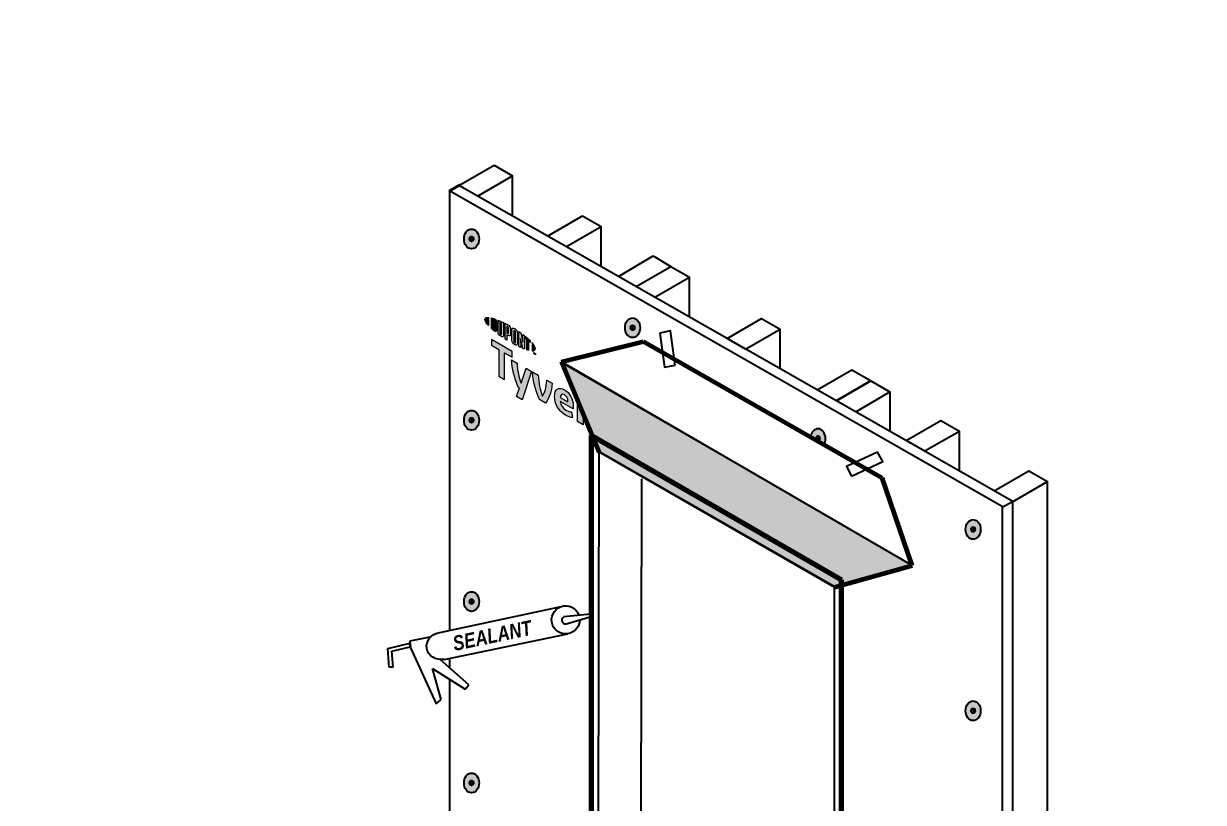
# Model space of a CAD drawing. Header units: inches. Extents: x -26 to 76, y -15 to 22.
# Drawn here: x 59.74 to 67.7, y -3.26 to 2 of the extents above; entities that cross this region are included whole.
import ezdxf

# ---------------------------------------------------------------- set-up
doc = ezdxf.new("R2010")
doc.units = ezdxf.units.IN
doc.header["$MEASUREMENT"] = 0
for name, color, linetype, lineweight in [('.ATI-HATCH', 7, 'Continuous', 0), ('G-ANNO-TTLB', 7, 'Continuous', 0), ('LOGOS', 7, 'Continuous', 0), ('TYVEK', 7, 'Continuous', 0), ('X-REF - TRACED', 7, 'Continuous', 0)]:
    doc.layers.add(name, color=color, linetype=linetype, lineweight=lineweight)

# ---------------------------------------------------------------- blocks, each defined once
blk = doc.blocks.new('Block_167')
at = {"layer": 'TYVEK', "true_color": 0x003b71, "transparency": 33554687}
h = blk.add_hatch(color=156, dxfattribs=at)
h.dxf.hatch_style = 2
edge = h.paths.add_edge_path()
edge.add_ellipse((66.1494, -1.4195), major_axis=(0, 0.0664), ratio=0.766948, start_angle=0, end_angle=360)
at = {"layer": 'TYVEK', "color": 252, "lineweight": 25, "true_color": 0x838484}
for p, q in [((66.1358, -1.4191), (66.1629, -1.4191)), ((66.1494, -1.402), (66.1494, -1.4363))]:
    blk.add_line(p, q, dxfattribs=at)
at = {"layer": 'TYVEK', "color": 18, "lineweight": 25, "true_color": 0x000000}
blk.add_ellipse((66.1494, -1.4195), major_axis=(0, 0.0664), ratio=0.766948, dxfattribs=at)
at = {"layer": 'TYVEK', "color": 252, "lineweight": 25, "true_color": 0x838484}
blk.add_ellipse((66.1494, -1.4191), major_axis=(0, 0.0171), ratio=0.788846, dxfattribs=at)
blk = doc.blocks.new('Block_170')
at = {"layer": 'TYVEK', "true_color": 0x003b71, "transparency": 33554687}
h = blk.add_hatch(color=156, dxfattribs=at)
h.dxf.hatch_style = 2
edge = h.paths.add_edge_path()
edge.add_ellipse((66.1494, -2.6439), major_axis=(0, 0.0664), ratio=0.766948, start_angle=0, end_angle=360)
at = {"layer": 'TYVEK', "color": 252, "lineweight": 25, "true_color": 0x838484}
for p, q in [((66.1494, -2.6263), (66.1494, -2.6606)), ((66.1358, -2.6299), (66.1629, -2.6299))]:
    blk.add_line(p, q, dxfattribs=at)
at = {"layer": 'TYVEK', "color": 18, "lineweight": 25, "true_color": 0x000000}
blk.add_ellipse((66.1494, -2.6439), major_axis=(0, 0.0664), ratio=0.766948, dxfattribs=at)
at = {"layer": 'TYVEK', "color": 252, "lineweight": 25, "true_color": 0x838484}
blk.add_ellipse((66.1494, -2.6435), major_axis=(0, 0.0171), ratio=0.788846, dxfattribs=at)
blk = doc.blocks.new('Block_166')
at = {"layer": 'TYVEK'}
for name in ['Block_167', 'Block_170']:
    blk.add_blockref(name, (0, 0), dxfattribs=at)
blk = doc.blocks.new('Block_174')
at = {"layer": 'TYVEK', "true_color": 0x003b71, "transparency": 33554687}
h = blk.add_hatch(color=156, dxfattribs=at)
h.dxf.hatch_style = 2
edge = h.paths.add_edge_path()
edge.add_ellipse((62.7647, 0.5416), major_axis=(0, 0.0664), ratio=0.766948, start_angle=0, end_angle=360)
at = {"layer": 'TYVEK', "color": 252, "lineweight": 25, "true_color": 0x838484}
for p, q in [((62.7647, 0.5592), (62.7647, 0.5249)), ((62.7512, 0.542), (62.7782, 0.542))]:
    blk.add_line(p, q, dxfattribs=at)
at = {"layer": 'TYVEK', "color": 18, "lineweight": 25, "true_color": 0x000000}
blk.add_ellipse((62.7647, 0.5416), major_axis=(0, 0.0664), ratio=0.766948, dxfattribs=at)
at = {"layer": 'TYVEK', "color": 252, "lineweight": 25, "true_color": 0x838484}
blk.add_ellipse((62.7647, 0.542), major_axis=(0, 0.0171), ratio=0.788846, dxfattribs=at)
blk = doc.blocks.new('Block_176')
at = {"layer": 'TYVEK', "true_color": 0x003b71, "transparency": 33554687}
h = blk.add_hatch(color=156, dxfattribs=at)
h.dxf.hatch_style = 2
edge = h.paths.add_edge_path()
edge.add_ellipse((62.7647, -1.907), major_axis=(0, 0.0664), ratio=0.766948, start_angle=0, end_angle=360)
at = {"layer": 'TYVEK', "color": 252, "lineweight": 25, "true_color": 0x838484}
for p, q in [((62.7512, -1.9066), (62.7782, -1.9066)), ((62.7647, -1.8895), (62.7647, -1.9238))]:
    blk.add_line(p, q, dxfattribs=at)
at = {"layer": 'TYVEK', "color": 18, "lineweight": 25, "true_color": 0x000000}
blk.add_ellipse((62.7647, -1.907), major_axis=(0, 0.0664), ratio=0.766948, dxfattribs=at)
at = {"layer": 'TYVEK', "color": 252, "lineweight": 25, "true_color": 0x838484}
blk.add_ellipse((62.7647, -1.9066), major_axis=(0, 0.0171), ratio=0.788846, dxfattribs=at)
blk = doc.blocks.new('Block_177')
at = {"layer": 'TYVEK', "true_color": 0x003b71, "transparency": 33554687}
h = blk.add_hatch(color=156, dxfattribs=at)
h.dxf.hatch_style = 2
edge = h.paths.add_edge_path()
edge.add_ellipse((62.7647, -0.6827), major_axis=(0, 0.0664), ratio=0.766948, start_angle=0, end_angle=360)
at = {"layer": 'TYVEK', "color": 252, "lineweight": 25, "true_color": 0x838484}
for p, q in [((62.7512, -0.6688), (62.7782, -0.6688)), ((62.7647, -0.6652), (62.7647, -0.6994))]:
    blk.add_line(p, q, dxfattribs=at)
at = {"layer": 'TYVEK', "color": 18, "lineweight": 25, "true_color": 0x000000}
blk.add_ellipse((62.7647, -0.6827), major_axis=(0, 0.0664), ratio=0.766948, dxfattribs=at)
at = {"layer": 'TYVEK', "color": 252, "lineweight": 25, "true_color": 0x838484}
blk.add_ellipse((62.7647, -0.6823), major_axis=(0, 0.0171), ratio=0.788846, dxfattribs=at)
blk = doc.blocks.new('Block_178')
at = {"layer": 'TYVEK', "true_color": 0x003b71, "transparency": 33554687}
h = blk.add_hatch(color=156, dxfattribs=at)
h.dxf.hatch_style = 2
edge = h.paths.add_edge_path()
edge.add_ellipse((62.7647, -3.1314), major_axis=(0, 0.0664), ratio=0.766948, start_angle=0, end_angle=360)
at = {"layer": 'TYVEK', "color": 252, "lineweight": 25, "true_color": 0x838484}
for p, q in [((62.7512, -3.131), (62.7782, -3.131)), ((62.7647, -3.1138), (62.7647, -3.1481))]:
    blk.add_line(p, q, dxfattribs=at)
at = {"layer": 'TYVEK', "color": 18, "lineweight": 25, "true_color": 0x000000}
blk.add_ellipse((62.7647, -3.1314), major_axis=(0, 0.0664), ratio=0.766948, dxfattribs=at)
at = {"layer": 'TYVEK', "color": 252, "lineweight": 25, "true_color": 0x838484}
blk.add_ellipse((62.7647, -3.131), major_axis=(0, 0.0171), ratio=0.788846, dxfattribs=at)
blk = doc.blocks.new('Block_173')
at = {"layer": 'TYVEK'}
for name in ['Block_174', 'Block_177', 'Block_176', 'Block_178']:
    blk.add_blockref(name, (0, 0), dxfattribs=at)
blk = doc.blocks.new('Block_215')
at = {"layer": 'TYVEK', "true_color": 0x003b71, "transparency": 33554687}
h = blk.add_hatch(color=156, dxfattribs=at)
h.dxf.hatch_style = 2
edge = h.paths.add_edge_path()
edge.add_spline(control_points=[(65.1537, -0.8066), (65.1537, -0.8209), (65.1502, -0.8342), (65.1443, -0.845), (65.1443, -0.845), (65.1057, -0.8229), (65.1057, -0.8229), (65.1057, -0.8229), (65.1027, -0.8211), (65.1027, -0.8211), (65.1027, -0.8211), (65.091, -0.8145), (65.091, -0.8145), (65.091, -0.8145), (65.053, -0.7927), (65.053, -0.7927), (65.0578, -0.7627), (65.0782, -0.7402), (65.1027, -0.7402), (65.1309, -0.7402), (65.1537, -0.7699), (65.1537, -0.8066)], knot_values=[0, 0, 0, 0, 1, 1, 1, 2, 2, 2, 3, 3, 3, 4, 4, 4, 5, 5, 5, 6, 6, 6, 7, 7, 7, 7], degree=3, periodic=0)
at = {"layer": 'TYVEK', "color": 252, "lineweight": 25, "true_color": 0x838484}
blk.add_line((65.0892, -0.8062), (65.1162, -0.8062), dxfattribs=at)
blk.add_lwpolyline([(65.1027, -0.7891), (65.1027, -0.8061), (65.1027, -0.8211)], dxfattribs=at)
at = {"layer": 'TYVEK', "color": 18, "lineweight": 25, "true_color": 0x000000}
blk.add_open_spline([(65.1537, -0.8066), (65.1537, -0.8209), (65.1502, -0.8342), (65.1443, -0.845), (65.1443, -0.845), (65.1057, -0.8229), (65.1057, -0.8229), (65.1057, -0.8229), (65.1027, -0.8211), (65.1027, -0.8211), (65.1027, -0.8211), (65.091, -0.8145), (65.091, -0.8145), (65.091, -0.8145), (65.053, -0.7927), (65.053, -0.7927), (65.0578, -0.7627), (65.0782, -0.7402), (65.1027, -0.7402), (65.1309, -0.7402), (65.1537, -0.7699), (65.1537, -0.8066)], degree=3, knots=[0, 0, 0, 0, 1, 1, 1, 2, 2, 2, 3, 3, 3, 4, 4, 4, 5, 5, 5, 6, 6, 6, 7, 7, 7, 7], dxfattribs=at)
at = {"layer": 'TYVEK', "color": 252, "lineweight": 25, "true_color": 0x838484}
blk.add_open_spline([(65.1163, -0.8061), (65.1163, -0.8143), (65.1117, -0.8211), (65.1057, -0.8229), (65.1057, -0.8229), (65.1027, -0.8211), (65.1027, -0.8211), (65.1027, -0.8211), (65.091, -0.8145), (65.091, -0.8145), (65.0898, -0.812), (65.0892, -0.8092), (65.0892, -0.8061), (65.0892, -0.7967), (65.0953, -0.7891), (65.1027, -0.7891), (65.1102, -0.7891), (65.1163, -0.7967), (65.1163, -0.8061)], degree=3, knots=[0, 0, 0, 0, 1, 1, 1, 2, 2, 2, 3, 3, 3, 4, 4, 4, 5, 5, 5, 6, 6, 6, 6], dxfattribs=at)
blk = doc.blocks.new('Block_216')
at = {"layer": 'TYVEK', "true_color": 0x003b71, "transparency": 33554687}
h = blk.add_hatch(color=156, dxfattribs=at)
h.dxf.hatch_style = 2
edge = h.paths.add_edge_path()
edge.add_ellipse((63.8515, -0.058), major_axis=(0, 0.0664), ratio=0.766948, start_angle=0, end_angle=360)
at = {"layer": 'TYVEK', "color": 252, "lineweight": 25, "true_color": 0x838484}
for p, q in [((63.838, -0.0576), (63.865, -0.0576)), ((63.8515, -0.0405), (63.8515, -0.0747))]:
    blk.add_line(p, q, dxfattribs=at)
at = {"layer": 'TYVEK', "color": 18, "lineweight": 25, "true_color": 0x000000}
blk.add_ellipse((63.8515, -0.058), major_axis=(0, 0.0664), ratio=0.766948, dxfattribs=at)
at = {"layer": 'TYVEK', "color": 252, "lineweight": 25, "true_color": 0x838484}
blk.add_ellipse((63.8515, -0.0576), major_axis=(0, 0.0171), ratio=0.788846, dxfattribs=at)
blk = doc.blocks.new('Block_217')
at = {"layer": 'TYVEK', "color": 18, "lineweight": 25, "true_color": 0x000000}
blk.add_lwpolyline([(62.7876, 0.5538)], dxfattribs=at)
blk = doc.blocks.new('Block_214')
at = {"layer": 'TYVEK', "color": 18, "lineweight": 25, "true_color": 0x000000}
blk.add_lwpolyline([(66.0941, -2.7567)], dxfattribs=at)
at = {"layer": 'TYVEK'}
for name in ['Block_217', 'Block_216', 'Block_215']:
    blk.add_blockref(name, (0, 0), dxfattribs=at)
blk = doc.blocks.new('Block_580')
at = {"layer": 'LOGOS', "true_color": 0x838484, "transparency": 33554687}
h = blk.add_hatch(color=252, dxfattribs=at)
h.dxf.hatch_style = 2
edge = h.paths.add_edge_path()
edge.add_spline(control_points=[(62.8548, -0.0021), (62.8548, -0.0121), (62.8633, -0.0264), (62.8781, -0.043), (62.8781, -0.043), (62.8781, 0.0117), (62.8781, 0.0117), (62.8633, 0.0123), (62.8548, 0.0078), (62.8548, -0.0021)], knot_values=[0, 0, 0, 0, 1, 1, 1, 2, 2, 2, 3, 3, 3, 3], degree=3, periodic=0)
h = blk.add_hatch(color=252, dxfattribs=at)
h.dxf.hatch_style = 2
edge = h.paths.add_edge_path()
edge.add_spline(control_points=[(62.9226, -0.0637), (62.9226, -0.0678), (62.9203, -0.068), (62.9177, -0.0664), (62.9158, -0.0653), (62.9126, -0.0626), (62.9099, -0.0603), (62.9099, -0.0603), (62.9099, -0.008), (62.9099, -0.008), (62.9126, -0.0087), (62.9158, -0.0096), (62.9177, -0.0108), (62.9203, -0.0123), (62.9226, -0.0151), (62.9226, -0.0192), (62.9226, -0.0192), (62.9226, -0.0637), (62.9226, -0.0637)], knot_values=[0, 0, 0, 0, 1, 1, 1, 2, 2, 2, 3, 3, 3, 4, 4, 4, 5, 5, 5, 6, 6, 6, 6], degree=3, periodic=0)
edge = h.paths.add_edge_path()
edge.add_spline(control_points=[(62.9195, 0.0019), (62.9153, 0.0042), (62.9094, 0.0063), (62.8985, 0.0087), (62.8985, 0.0087), (62.8985, -0.0638), (62.8985, -0.0638), (62.9081, -0.0726), (62.9153, -0.0788), (62.9195, -0.0812), (62.929, -0.0866), (62.9344, -0.0831), (62.9344, -0.0723), (62.9344, -0.0723), (62.9344, -0.0241), (62.9344, -0.0241), (62.9344, -0.0134), (62.929, -0.0037), (62.9195, 0.0019)], knot_values=[0, 0, 0, 0, 1, 1, 1, 2, 2, 2, 3, 3, 3, 4, 4, 4, 5, 5, 5, 6, 6, 6, 6], degree=3, periodic=0)
h = blk.add_hatch(color=252, dxfattribs=at)
h.dxf.hatch_style = 2
edge = h.paths.add_edge_path()
edge.add_spline(control_points=[(62.9676, -0.0982), (62.9676, -0.1024), (62.9664, -0.1043), (62.9618, -0.101), (62.9573, -0.0978), (62.9561, -0.0949), (62.9561, -0.0899), (62.9561, -0.0899), (62.9561, -0.011), (62.9561, -0.011), (62.9531, -0.0096), (62.9465, -0.0068), (62.9436, -0.0057), (62.9436, -0.0057), (62.9436, -0.0855), (62.9436, -0.0855), (62.9436, -0.0983), (62.949, -0.1064), (62.9618, -0.1154), (62.9735, -0.1237), (62.9807, -0.1211), (62.9807, -0.1069), (62.9807, -0.1069), (62.9807, -0.0225), (62.9807, -0.0225), (62.9782, -0.0213), (62.9702, -0.0174), (62.9676, -0.0163), (62.9676, -0.0163), (62.9676, -0.0982), (62.9676, -0.0982)], knot_values=[0, 0, 0, 0, 1, 1, 1, 2, 2, 2, 3, 3, 3, 4, 4, 4, 5, 5, 5, 6, 6, 6, 7, 7, 7, 8, 8, 8, 9, 9, 9, 10, 10, 10, 10], degree=3, periodic=0)
h = blk.add_hatch(color=252, dxfattribs=at)
h.dxf.hatch_style = 2
edge = h.paths.add_edge_path()
edge.add_spline(control_points=[(63.0151, -0.0909), (63.0151, -0.0955), (63.0137, -0.097), (63.0084, -0.0939), (63.0084, -0.0939), (63.0038, -0.0913), (63.0038, -0.0913), (63.0038, -0.0913), (63.0038, -0.0494), (63.0038, -0.0494), (63.0059, -0.0503), (63.007, -0.051), (63.0081, -0.0517), (63.014, -0.0551), (63.0151, -0.0581), (63.0151, -0.0628), (63.0151, -0.0628), (63.0151, -0.0909), (63.0151, -0.0909)], knot_values=[0, 0, 0, 0, 1, 1, 1, 2, 2, 2, 3, 3, 3, 4, 4, 4, 5, 5, 5, 6, 6, 6, 6], degree=3, periodic=0)
edge = h.paths.add_edge_path()
edge.add_spline(control_points=[(63.009, -0.0373), (63.0067, -0.036), (62.9984, -0.0316), (62.9908, -0.0277), (62.9908, -0.0277), (62.9908, -0.1339), (62.9908, -0.1339), (62.9934, -0.1356), (63.0002, -0.1399), (63.0038, -0.1421), (63.0038, -0.1421), (63.0038, -0.106), (63.0038, -0.106), (63.0038, -0.106), (63.009, -0.1089), (63.009, -0.1089), (63.0226, -0.1169), (63.0283, -0.1131), (63.0283, -0.0996), (63.0283, -0.0996), (63.0283, -0.0683), (63.0283, -0.0683), (63.0283, -0.0551), (63.0219, -0.0448), (63.009, -0.0373)], knot_values=[0, 0, 0, 0, 1, 1, 1, 2, 2, 2, 3, 3, 3, 4, 4, 4, 5, 5, 5, 6, 6, 6, 7, 7, 7, 8, 8, 8, 8], degree=3, periodic=0)
h = blk.add_hatch(color=252, dxfattribs=at)
h.dxf.hatch_style = 2
edge = h.paths.add_edge_path()
edge.add_spline(control_points=[(63.0616, -0.1549), (63.0616, -0.1591), (63.0605, -0.1605), (63.0558, -0.158), (63.051, -0.1555), (63.0498, -0.1524), (63.0498, -0.148), (63.0498, -0.148), (63.0498, -0.0817), (63.0498, -0.0817), (63.0498, -0.0774), (63.051, -0.0758), (63.0558, -0.0787), (63.0605, -0.0814), (63.0616, -0.0844), (63.0616, -0.0885), (63.0616, -0.0885), (63.0616, -0.1549), (63.0616, -0.1549)], knot_values=[0, 0, 0, 0, 1, 1, 1, 2, 2, 2, 3, 3, 3, 4, 4, 4, 5, 5, 5, 6, 6, 6, 6], degree=3, periodic=0)
edge = h.paths.add_edge_path()
edge.add_spline(control_points=[(63.0558, -0.0638), (63.0437, -0.0562), (63.0366, -0.0581), (63.0366, -0.0721), (63.0366, -0.0721), (63.0366, -0.1416), (63.0366, -0.1416), (63.0366, -0.1564), (63.0431, -0.1662), (63.0558, -0.173), (63.0683, -0.1795), (63.0748, -0.1778), (63.0748, -0.1621), (63.0748, -0.1621), (63.0748, -0.0958), (63.0748, -0.0958), (63.0748, -0.0808), (63.069, -0.072), (63.0558, -0.0638)], knot_values=[0, 0, 0, 0, 1, 1, 1, 2, 2, 2, 3, 3, 3, 4, 4, 4, 5, 5, 5, 6, 6, 6, 6], degree=3, periodic=0)
h = blk.add_hatch(color=252, dxfattribs=at)
h.dxf.hatch_style = 2
edge = h.paths.add_edge_path()
edge.add_spline(control_points=[(63.111, -0.1548), (63.111, -0.1548), (63.0965, -0.0924), (63.0965, -0.0924), (63.0926, -0.0896), (63.0878, -0.0862), (63.0842, -0.0837), (63.0842, -0.0837), (63.0842, -0.1857), (63.0842, -0.1857), (63.0867, -0.1869), (63.0933, -0.1899), (63.0967, -0.1913), (63.0967, -0.1913), (63.0957, -0.1306), (63.0957, -0.1306), (63.0957, -0.1306), (63.111, -0.1972), (63.111, -0.1972), (63.1142, -0.1985), (63.119, -0.2003), (63.1221, -0.2014), (63.1221, -0.2014), (63.1221, -0.1118), (63.1221, -0.1118), (63.1188, -0.1092), (63.1129, -0.1046), (63.1101, -0.1025), (63.1101, -0.1025), (63.111, -0.1548), (63.111, -0.1548)], knot_values=[0, 0, 0, 0, 1, 1, 1, 2, 2, 2, 3, 3, 3, 4, 4, 4, 5, 5, 5, 6, 6, 6, 7, 7, 7, 8, 8, 8, 9, 9, 9, 10, 10, 10, 10], degree=3, periodic=0)
h = blk.add_hatch(color=252, dxfattribs=at)
h.dxf.hatch_style = 2
edge = h.paths.add_edge_path()
edge.add_spline(control_points=[(63.1285, -0.1312), (63.1318, -0.1337), (63.1349, -0.1363), (63.138, -0.1388), (63.138, -0.1388), (63.138, -0.2067), (63.138, -0.2067), (63.1409, -0.2075), (63.1462, -0.209), (63.1497, -0.2099), (63.1497, -0.2099), (63.1497, -0.1488), (63.1497, -0.1488), (63.1531, -0.1517), (63.1563, -0.1546), (63.1592, -0.1572), (63.1592, -0.1572), (63.1592, -0.1441), (63.1592, -0.1441), (63.15, -0.1351), (63.1401, -0.1264), (63.1285, -0.117), (63.1285, -0.117), (63.1285, -0.1312), (63.1285, -0.1312)], knot_values=[0, 0, 0, 0, 1, 1, 1, 2, 2, 2, 3, 3, 3, 4, 4, 4, 5, 5, 5, 6, 6, 6, 7, 7, 7, 8, 8, 8, 8], degree=3, periodic=0)
h = blk.add_hatch(color=252, dxfattribs=at)
h.dxf.hatch_style = 2
edge = h.paths.add_edge_path()
edge.add_spline(control_points=[(63.1965, -0.1994), (63.1965, -0.2095), (63.188, -0.2139), (63.1732, -0.2134), (63.1732, -0.2134), (63.1732, -0.1587), (63.1732, -0.1587), (63.188, -0.1752), (63.1965, -0.1895), (63.1965, -0.1994)], knot_values=[0, 0, 0, 0, 1, 1, 1, 2, 2, 2, 3, 3, 3, 3], degree=3, periodic=0)
h = blk.add_hatch(color=252, dxfattribs=at)
h.dxf.hatch_style = 2
edge = h.paths.add_edge_path()
edge.add_spline(control_points=[(63.1826, -0.2244), (63.1826, -0.2244), (63.1826, -0.2258), (63.1826, -0.2258), (63.1826, -0.2258), (63.1847, -0.2269), (63.1847, -0.2269), (63.1847, -0.2269), (63.1847, -0.2334), (63.1847, -0.2334), (63.1847, -0.2334), (63.186, -0.2342), (63.186, -0.2342), (63.186, -0.2342), (63.186, -0.2277), (63.186, -0.2277), (63.186, -0.2277), (63.1881, -0.2289), (63.1881, -0.2289), (63.1881, -0.2289), (63.1881, -0.2276), (63.1881, -0.2276), (63.1881, -0.2276), (63.1826, -0.2244), (63.1826, -0.2244)], knot_values=[0, 0, 0, 0, 1, 1, 1, 2, 2, 2, 3, 3, 3, 4, 4, 4, 5, 5, 5, 6, 6, 6, 7, 7, 7, 8, 8, 8, 8], degree=3, periodic=0)
edge = h.paths.add_edge_path()
edge.add_spline(control_points=[(63.1952, -0.2316), (63.1952, -0.2316), (63.1931, -0.2341), (63.1931, -0.2341), (63.1931, -0.2341), (63.191, -0.2292), (63.191, -0.2292), (63.191, -0.2292), (63.1897, -0.2284), (63.1897, -0.2284), (63.1897, -0.2284), (63.1897, -0.2363), (63.1897, -0.2363), (63.1897, -0.2363), (63.1909, -0.237), (63.1909, -0.237), (63.1909, -0.237), (63.1909, -0.2314), (63.1909, -0.2314), (63.1909, -0.2314), (63.193, -0.2364), (63.193, -0.2364), (63.193, -0.2364), (63.1931, -0.2364), (63.1931, -0.2364), (63.1931, -0.2364), (63.1952, -0.2339), (63.1952, -0.2339), (63.1952, -0.2339), (63.1952, -0.2395), (63.1952, -0.2395), (63.1952, -0.2395), (63.1965, -0.2403), (63.1965, -0.2403), (63.1965, -0.2403), (63.1965, -0.2324), (63.1965, -0.2324), (63.1965, -0.2324), (63.1952, -0.2316), (63.1952, -0.2316)], knot_values=[0, 0, 0, 0, 1, 1, 1, 2, 2, 2, 3, 3, 3, 4, 4, 4, 5, 5, 5, 6, 6, 6, 7, 7, 7, 8, 8, 8, 9, 9, 9, 10, 10, 10, 11, 11, 11, 12, 12, 12, 13, 13, 13, 13], degree=3, periodic=0)
at = {"layer": 'LOGOS'}
for points, knots in [([(62.8548, -0.0021), (62.8548, -0.0121), (62.8633, -0.0264), (62.8781, -0.043), (62.8781, -0.043), (62.8781, 0.0117), (62.8781, 0.0117), (62.8633, 0.0123), (62.8548, 0.0078), (62.8548, -0.0021)], [0, 0, 0, 0, 1, 1, 1, 2, 2, 2, 3, 3, 3, 3]), ([(62.9195, 0.0019), (62.9153, 0.0042), (62.9094, 0.0063), (62.8985, 0.0087), (62.8985, 0.0087), (62.8985, -0.0638), (62.8985, -0.0638), (62.9081, -0.0726), (62.9153, -0.0788), (62.9195, -0.0812), (62.929, -0.0866), (62.9344, -0.0831), (62.9344, -0.0723), (62.9344, -0.0723), (62.9344, -0.0241), (62.9344, -0.0241), (62.9344, -0.0134), (62.929, -0.0037), (62.9195, 0.0019)], [0, 0, 0, 0, 1, 1, 1, 2, 2, 2, 3, 3, 3, 4, 4, 4, 5, 5, 5, 6, 6, 6, 6]), ([(62.9226, -0.0637), (62.9226, -0.0678), (62.9203, -0.068), (62.9177, -0.0664), (62.9158, -0.0653), (62.9126, -0.0626), (62.9099, -0.0603), (62.9099, -0.0603), (62.9099, -0.008), (62.9099, -0.008), (62.9126, -0.0087), (62.9158, -0.0096), (62.9177, -0.0108), (62.9203, -0.0123), (62.9226, -0.0151), (62.9226, -0.0192), (62.9226, -0.0192), (62.9226, -0.0637), (62.9226, -0.0637)], [0, 0, 0, 0, 1, 1, 1, 2, 2, 2, 3, 3, 3, 4, 4, 4, 5, 5, 5, 6, 6, 6, 6]), ([(62.9676, -0.0982), (62.9676, -0.1024), (62.9664, -0.1043), (62.9618, -0.101), (62.9573, -0.0978), (62.9561, -0.0949), (62.9561, -0.0899), (62.9561, -0.0899), (62.9561, -0.011), (62.9561, -0.011), (62.9531, -0.0096), (62.9465, -0.0068), (62.9436, -0.0057), (62.9436, -0.0057), (62.9436, -0.0855), (62.9436, -0.0855), (62.9436, -0.0983), (62.949, -0.1064), (62.9618, -0.1154), (62.9735, -0.1237), (62.9807, -0.1211), (62.9807, -0.1069), (62.9807, -0.1069), (62.9807, -0.0225), (62.9807, -0.0225), (62.9782, -0.0213), (62.9702, -0.0174), (62.9676, -0.0163), (62.9676, -0.0163), (62.9676, -0.0982), (62.9676, -0.0982)], [0, 0, 0, 0, 1, 1, 1, 2, 2, 2, 3, 3, 3, 4, 4, 4, 5, 5, 5, 6, 6, 6, 7, 7, 7, 8, 8, 8, 9, 9, 9, 10, 10, 10, 10]), ([(63.009, -0.0373), (63.0067, -0.036), (62.9984, -0.0316), (62.9908, -0.0277), (62.9908, -0.0277), (62.9908, -0.1339), (62.9908, -0.1339), (62.9934, -0.1356), (63.0002, -0.1399), (63.0038, -0.1421), (63.0038, -0.1421), (63.0038, -0.106), (63.0038, -0.106), (63.0038, -0.106), (63.009, -0.1089), (63.009, -0.1089), (63.0226, -0.1169), (63.0283, -0.1131), (63.0283, -0.0996), (63.0283, -0.0996), (63.0283, -0.0683), (63.0283, -0.0683), (63.0283, -0.0551), (63.0219, -0.0448), (63.009, -0.0373)], [0, 0, 0, 0, 1, 1, 1, 2, 2, 2, 3, 3, 3, 4, 4, 4, 5, 5, 5, 6, 6, 6, 7, 7, 7, 8, 8, 8, 8]), ([(63.0151, -0.0909), (63.0151, -0.0955), (63.0137, -0.097), (63.0084, -0.0939), (63.0084, -0.0939), (63.0038, -0.0913), (63.0038, -0.0913), (63.0038, -0.0913), (63.0038, -0.0494), (63.0038, -0.0494), (63.0059, -0.0503), (63.007, -0.051), (63.0081, -0.0517), (63.014, -0.0551), (63.0151, -0.0581), (63.0151, -0.0628), (63.0151, -0.0628), (63.0151, -0.0909), (63.0151, -0.0909)], [0, 0, 0, 0, 1, 1, 1, 2, 2, 2, 3, 3, 3, 4, 4, 4, 5, 5, 5, 6, 6, 6, 6]), ([(63.0558, -0.0638), (63.0437, -0.0562), (63.0366, -0.0581), (63.0366, -0.0721), (63.0366, -0.0721), (63.0366, -0.1416), (63.0366, -0.1416), (63.0366, -0.1564), (63.0431, -0.1662), (63.0558, -0.173), (63.0683, -0.1795), (63.0748, -0.1778), (63.0748, -0.1621), (63.0748, -0.1621), (63.0748, -0.0958), (63.0748, -0.0958), (63.0748, -0.0808), (63.069, -0.072), (63.0558, -0.0638)], [0, 0, 0, 0, 1, 1, 1, 2, 2, 2, 3, 3, 3, 4, 4, 4, 5, 5, 5, 6, 6, 6, 6]), ([(63.0616, -0.1549), (63.0616, -0.1591), (63.0605, -0.1605), (63.0558, -0.158), (63.051, -0.1555), (63.0498, -0.1524), (63.0498, -0.148), (63.0498, -0.148), (63.0498, -0.0817), (63.0498, -0.0817), (63.0498, -0.0774), (63.051, -0.0758), (63.0558, -0.0787), (63.0605, -0.0814), (63.0616, -0.0844), (63.0616, -0.0885), (63.0616, -0.0885), (63.0616, -0.1549), (63.0616, -0.1549)], [0, 0, 0, 0, 1, 1, 1, 2, 2, 2, 3, 3, 3, 4, 4, 4, 5, 5, 5, 6, 6, 6, 6]), ([(63.111, -0.1548), (63.111, -0.1548), (63.0965, -0.0924), (63.0965, -0.0924), (63.0926, -0.0896), (63.0878, -0.0862), (63.0842, -0.0837), (63.0842, -0.0837), (63.0842, -0.1857), (63.0842, -0.1857), (63.0867, -0.1869), (63.0933, -0.1899), (63.0967, -0.1913), (63.0967, -0.1913), (63.0957, -0.1306), (63.0957, -0.1306), (63.0957, -0.1306), (63.111, -0.1972), (63.111, -0.1972), (63.1142, -0.1985), (63.119, -0.2003), (63.1221, -0.2014), (63.1221, -0.2014), (63.1221, -0.1118), (63.1221, -0.1118), (63.1188, -0.1092), (63.1129, -0.1046), (63.1101, -0.1025), (63.1101, -0.1025), (63.111, -0.1548), (63.111, -0.1548)], [0, 0, 0, 0, 1, 1, 1, 2, 2, 2, 3, 3, 3, 4, 4, 4, 5, 5, 5, 6, 6, 6, 7, 7, 7, 8, 8, 8, 9, 9, 9, 10, 10, 10, 10]), ([(63.1285, -0.1312), (63.1318, -0.1337), (63.1349, -0.1363), (63.138, -0.1388), (63.138, -0.1388), (63.138, -0.2067), (63.138, -0.2067), (63.1409, -0.2075), (63.1462, -0.209), (63.1497, -0.2099), (63.1497, -0.2099), (63.1497, -0.1488), (63.1497, -0.1488), (63.1531, -0.1517), (63.1563, -0.1546), (63.1592, -0.1572), (63.1592, -0.1572), (63.1592, -0.1441), (63.1592, -0.1441), (63.15, -0.1351), (63.1401, -0.1264), (63.1285, -0.117), (63.1285, -0.117), (63.1285, -0.1312), (63.1285, -0.1312)], [0, 0, 0, 0, 1, 1, 1, 2, 2, 2, 3, 3, 3, 4, 4, 4, 5, 5, 5, 6, 6, 6, 7, 7, 7, 8, 8, 8, 8]), ([(63.1965, -0.1994), (63.1965, -0.2095), (63.188, -0.2139), (63.1732, -0.2134), (63.1732, -0.2134), (63.1732, -0.1587), (63.1732, -0.1587), (63.188, -0.1752), (63.1965, -0.1895), (63.1965, -0.1994)], [0, 0, 0, 0, 1, 1, 1, 2, 2, 2, 3, 3, 3, 3]), ([(63.1826, -0.2244), (63.1826, -0.2244), (63.1826, -0.2258), (63.1826, -0.2258), (63.1826, -0.2258), (63.1847, -0.2269), (63.1847, -0.2269), (63.1847, -0.2269), (63.1847, -0.2334), (63.1847, -0.2334), (63.1847, -0.2334), (63.186, -0.2342), (63.186, -0.2342), (63.186, -0.2342), (63.186, -0.2277), (63.186, -0.2277), (63.186, -0.2277), (63.1881, -0.2289), (63.1881, -0.2289), (63.1881, -0.2289), (63.1881, -0.2276), (63.1881, -0.2276), (63.1881, -0.2276), (63.1826, -0.2244), (63.1826, -0.2244)], [0, 0, 0, 0, 1, 1, 1, 2, 2, 2, 3, 3, 3, 4, 4, 4, 5, 5, 5, 6, 6, 6, 7, 7, 7, 8, 8, 8, 8]), ([(63.1952, -0.2316), (63.1952, -0.2316), (63.1931, -0.2341), (63.1931, -0.2341), (63.1931, -0.2341), (63.191, -0.2292), (63.191, -0.2292), (63.191, -0.2292), (63.1897, -0.2284), (63.1897, -0.2284), (63.1897, -0.2284), (63.1897, -0.2363), (63.1897, -0.2363), (63.1897, -0.2363), (63.1909, -0.237), (63.1909, -0.237), (63.1909, -0.237), (63.1909, -0.2314), (63.1909, -0.2314), (63.1909, -0.2314), (63.193, -0.2364), (63.193, -0.2364), (63.193, -0.2364), (63.1931, -0.2364), (63.1931, -0.2364), (63.1931, -0.2364), (63.1952, -0.2339), (63.1952, -0.2339), (63.1952, -0.2339), (63.1952, -0.2395), (63.1952, -0.2395), (63.1952, -0.2395), (63.1965, -0.2403), (63.1965, -0.2403), (63.1965, -0.2403), (63.1965, -0.2324), (63.1965, -0.2324), (63.1965, -0.2324), (63.1952, -0.2316), (63.1952, -0.2316)], [0, 0, 0, 0, 1, 1, 1, 2, 2, 2, 3, 3, 3, 4, 4, 4, 5, 5, 5, 6, 6, 6, 7, 7, 7, 8, 8, 8, 9, 9, 9, 10, 10, 10, 11, 11, 11, 12, 12, 12, 13, 13, 13, 13])]:
    blk.add_open_spline(points, degree=3, knots=knots, dxfattribs=at)
blk = doc.blocks.new('Block_584')
at = {"layer": 'LOGOS', "true_color": 0x838484, "transparency": 33554687}
h = blk.add_hatch(color=252, dxfattribs=at)
h.dxf.hatch_style = 2
h.paths.add_polyline_path([(63.0389, -0.2179), (62.8986, -0.1369), (62.8986, -0.175), (62.9492, -0.2042), (62.9492, -0.3847), (62.9882, -0.4072), (62.9882, -0.2267), (63.0389, -0.256)])
h = blk.add_hatch(color=252, dxfattribs=at)
h.dxf.hatch_style = 2
edge = h.paths.add_edge_path()
edge.add_spline(control_points=[(63.2721, -0.4115), (63.2696, -0.4635), (63.2593, -0.4938), (63.2432, -0.5198), (63.2277, -0.4755), (63.2176, -0.4335), (63.2146, -0.3783), (63.2146, -0.3783), (63.1767, -0.3565), (63.1767, -0.3565), (63.1808, -0.4216), (63.1931, -0.469), (63.2225, -0.5425), (63.2225, -0.5425), (63.2642, -0.5665), (63.2642, -0.5665), (63.2925, -0.5264), (63.3042, -0.4928), (63.3097, -0.4332), (63.3097, -0.4332), (63.2721, -0.4115), (63.2721, -0.4115)], knot_values=[0, 0, 0, 0, 1, 1, 1, 2, 2, 2, 3, 3, 3, 4, 4, 4, 5, 5, 5, 6, 6, 6, 7, 7, 7, 7], degree=3, periodic=0)
h = blk.add_hatch(color=252, dxfattribs=at)
h.dxf.hatch_style = 2
edge = h.paths.add_edge_path()
edge.add_spline(control_points=[(63.4151, -0.5587), (63.4151, -0.5587), (63.3633, -0.5288), (63.3633, -0.5288), (63.3658, -0.5091), (63.3762, -0.5021), (63.3919, -0.5113), (63.4069, -0.5199), (63.4151, -0.5376), (63.4151, -0.5549), (63.4151, -0.5549), (63.4151, -0.5587), (63.4151, -0.5587)], knot_values=[0, 0, 0, 0, 1, 1, 1, 2, 2, 2, 3, 3, 3, 4, 4, 4, 4], degree=3, periodic=0)
edge = h.paths.add_edge_path()
edge.add_spline(control_points=[(63.451, -0.582), (63.451, -0.5402), (63.4276, -0.4976), (63.3919, -0.477), (63.3519, -0.4538), (63.3244, -0.4717), (63.3244, -0.5213), (63.3244, -0.5731), (63.3544, -0.6223), (63.3981, -0.6477), (63.4162, -0.658), (63.4338, -0.6639), (63.4459, -0.6645), (63.4459, -0.6645), (63.4399, -0.6264), (63.4399, -0.6264), (63.4281, -0.6253), (63.4153, -0.6213), (63.402, -0.6137), (63.3802, -0.601), (63.3674, -0.5824), (63.3638, -0.5553), (63.3638, -0.5553), (63.4499, -0.6051), (63.4499, -0.6051), (63.4505, -0.5992), (63.451, -0.5913), (63.451, -0.582)], knot_values=[0, 0, 0, 0, 1, 1, 1, 2, 2, 2, 3, 3, 3, 4, 4, 4, 5, 5, 5, 6, 6, 6, 7, 7, 7, 8, 8, 8, 9, 9, 9, 9], degree=3, periodic=0)
h = blk.add_hatch(color=252, dxfattribs=at)
h.dxf.hatch_style = 2
edge = h.paths.add_edge_path()
edge.add_spline(control_points=[(63.4797, -0.5466), (63.4797, -0.5466), (63.4797, -0.6909), (63.4797, -0.6909), (63.4797, -0.6909), (63.5173, -0.7127), (63.5173, -0.7127), (63.5173, -0.7127), (63.5173, -0.6658), (63.5173, -0.6658), (63.521, -0.6653), (63.5247, -0.6646), (63.5281, -0.6639), (63.5281, -0.6639), (63.4797, -0.5466), (63.4797, -0.5466)], knot_values=[0, 0, 0, 0, 1, 1, 1, 2, 2, 2, 3, 3, 3, 4, 4, 4, 5, 5, 5, 5], degree=3, periodic=0)
at = {"layer": 'LOGOS'}
blk.add_lwpolyline([(63.0389, -0.2179), (62.8986, -0.1369), (62.8986, -0.175), (62.9492, -0.2042), (62.9492, -0.3847), (62.9882, -0.4072), (62.9882, -0.2267), (63.0389, -0.256)], close=True, dxfattribs=at)
for points, knots in [([(63.2721, -0.4115), (63.2696, -0.4635), (63.2593, -0.4938), (63.2432, -0.5198), (63.2277, -0.4755), (63.2176, -0.4335), (63.2146, -0.3783), (63.2146, -0.3783), (63.1767, -0.3565), (63.1767, -0.3565), (63.1808, -0.4216), (63.1931, -0.469), (63.2225, -0.5425), (63.2225, -0.5425), (63.2642, -0.5665), (63.2642, -0.5665), (63.2925, -0.5264), (63.3042, -0.4928), (63.3097, -0.4332), (63.3097, -0.4332), (63.2721, -0.4115), (63.2721, -0.4115)], [0, 0, 0, 0, 1, 1, 1, 2, 2, 2, 3, 3, 3, 4, 4, 4, 5, 5, 5, 6, 6, 6, 7, 7, 7, 7]), ([(63.451, -0.582), (63.451, -0.5402), (63.4276, -0.4976), (63.3919, -0.477), (63.3519, -0.4538), (63.3244, -0.4717), (63.3244, -0.5213), (63.3244, -0.5731), (63.3544, -0.6223), (63.3981, -0.6477), (63.4162, -0.658), (63.4338, -0.6639), (63.4459, -0.6645), (63.4459, -0.6645), (63.4399, -0.6264), (63.4399, -0.6264), (63.4281, -0.6253), (63.4153, -0.6213), (63.402, -0.6137), (63.3802, -0.601), (63.3674, -0.5824), (63.3638, -0.5553), (63.3638, -0.5553), (63.4499, -0.6051), (63.4499, -0.6051), (63.4505, -0.5992), (63.451, -0.5913), (63.451, -0.582)], [0, 0, 0, 0, 1, 1, 1, 2, 2, 2, 3, 3, 3, 4, 4, 4, 5, 5, 5, 6, 6, 6, 7, 7, 7, 8, 8, 8, 9, 9, 9, 9]), ([(63.4151, -0.5587), (63.4151, -0.5587), (63.3633, -0.5288), (63.3633, -0.5288), (63.3658, -0.5091), (63.3762, -0.5021), (63.3919, -0.5113), (63.4069, -0.5199), (63.4151, -0.5376), (63.4151, -0.5549), (63.4151, -0.5549), (63.4151, -0.5587), (63.4151, -0.5587)], [0, 0, 0, 0, 1, 1, 1, 2, 2, 2, 3, 3, 3, 4, 4, 4, 4]), ([(63.4797, -0.5466), (63.4797, -0.5466), (63.4797, -0.6909), (63.4797, -0.6909), (63.4797, -0.6909), (63.5173, -0.7127), (63.5173, -0.7127), (63.5173, -0.7127), (63.5173, -0.6658), (63.5173, -0.6658), (63.521, -0.6653), (63.5247, -0.6646), (63.5281, -0.6639), (63.5281, -0.6639), (63.4797, -0.5466), (63.4797, -0.5466)], [0, 0, 0, 0, 1, 1, 1, 2, 2, 2, 3, 3, 3, 4, 4, 4, 5, 5, 5, 5])]:
    blk.add_open_spline(points, degree=3, knots=knots, dxfattribs=at)
blk = doc.blocks.new('Block_583')
at = {"layer": 'LOGOS', "true_color": 0x838484, "transparency": 33554687}
h = blk.add_hatch(color=252, dxfattribs=at)
h.dxf.hatch_style = 2
edge = h.paths.add_edge_path()
edge.add_spline(control_points=[(63.1325, -0.3309), (63.1325, -0.3309), (63.0987, -0.4316), (63.0987, -0.4316), (63.0844, -0.3895), (63.075, -0.3487), (63.0722, -0.2961), (63.0722, -0.2961), (63.0343, -0.2742), (63.0343, -0.2742), (63.0384, -0.3394), (63.0507, -0.3867), (63.0801, -0.4602), (63.0801, -0.4602), (63.0876, -0.4646), (63.0876, -0.4646), (63.0876, -0.4646), (63.0684, -0.5221), (63.0684, -0.5221), (63.0684, -0.5221), (63.1059, -0.5438), (63.1059, -0.5438), (63.1059, -0.5438), (63.17, -0.3526), (63.17, -0.3526), (63.17, -0.3526), (63.1325, -0.3309), (63.1325, -0.3309)], knot_values=[0, 0, 0, 0, 1, 1, 1, 2, 2, 2, 3, 3, 3, 4, 4, 4, 5, 5, 5, 6, 6, 6, 7, 7, 7, 8, 8, 8, 9, 9, 9, 9], degree=3, periodic=0)
at = {"layer": 'LOGOS'}
blk.add_open_spline([(63.1325, -0.3309), (63.1325, -0.3309), (63.0987, -0.4316), (63.0987, -0.4316), (63.0844, -0.3895), (63.075, -0.3487), (63.0722, -0.2961), (63.0722, -0.2961), (63.0343, -0.2742), (63.0343, -0.2742), (63.0384, -0.3394), (63.0507, -0.3867), (63.0801, -0.4602), (63.0801, -0.4602), (63.0876, -0.4646), (63.0876, -0.4646), (63.0876, -0.4646), (63.0684, -0.5221), (63.0684, -0.5221), (63.0684, -0.5221), (63.1059, -0.5438), (63.1059, -0.5438), (63.1059, -0.5438), (63.17, -0.3526), (63.17, -0.3526), (63.17, -0.3526), (63.1325, -0.3309), (63.1325, -0.3309)], degree=3, knots=[0, 0, 0, 0, 1, 1, 1, 2, 2, 2, 3, 3, 3, 4, 4, 4, 5, 5, 5, 6, 6, 6, 7, 7, 7, 8, 8, 8, 9, 9, 9, 9], dxfattribs=at)
blk.add_blockref('Block_584', (0, 0), dxfattribs=at)
blk = doc.blocks.new('Block_582')
at = {"layer": 'LOGOS'}
blk.add_blockref('Block_583', (0, 0), dxfattribs=at)
blk = doc.blocks.new('Block_581')
at = {"layer": 'LOGOS'}
blk.add_blockref('Block_582', (0, 0), dxfattribs=at)
blk = doc.blocks.new('Block_579')
at = {"layer": 'LOGOS'}
for name in ['Block_580', 'Block_581']:
    blk.add_blockref(name, (0, 0), dxfattribs=at)

msp = doc.modelspace()

# ---------------------------------------------------------------- hatches: boundary and pattern name
at = {"layer": '.ATI-HATCH', "true_color": 0x838484, "transparency": 33554457}
h = msp.add_hatch(color=252, dxfattribs=at)
h.dxf.hatch_style = 2
h.paths.add_polyline_path([(65.2143, -1.8031), (63.622, -0.8891), (63.3725, -0.2944), (65.7381, -1.66)])
at = {"layer": 'G-ANNO-TTLB', "true_color": 0xb9529f, "transparency": 33554687}
h = msp.add_hatch(color=233, dxfattribs=at)
edge = h.paths.add_edge_path()
edge.add_spline(control_points=[(71.2273, -15.1345), (71.2273, -15.1345), (30.5273, -15.1345), (30.5273, -15.1345), (30.5273, -15.1345), (30.5273, 19.0008), (30.5273, 19.0008), (30.5273, 19.0008), (71.2273, 19.0008), (71.2273, 19.0008), (71.2273, 19.0008), (71.2273, -15.1345), (71.2273, -15.1345)], knot_values=[0, 0, 0, 0, 1, 1, 1, 2, 2, 2, 3, 3, 3, 4, 4, 4, 4], degree=3, periodic=0)
edge = h.paths.add_edge_path()
edge.add_spline(control_points=[(30.6523, 18.8757), (30.6523, 18.8757), (30.6523, -15.0095), (30.6523, -15.0095), (30.6523, -15.0095), (71.1023, -15.0095), (71.1023, -15.0095), (71.1023, -15.0095), (71.1023, 18.8757), (71.1023, 18.8757), (71.1023, 18.8757), (30.6523, 18.8757), (30.6523, 18.8757)], knot_values=[0, 0, 0, 0, 1, 1, 1, 2, 2, 2, 3, 3, 3, 4, 4, 4, 4], degree=3, periodic=0)
edge.add_line((30.6523, 18.8757), (30.6523, 18.8757))

# ---------------------------------------------------------------- linework, layer by layer
at = {"layer": '.ATI-HATCH'}
msp.add_lwpolyline([(65.2143, -1.8031), (63.622, -0.8891), (63.3725, -0.2944), (65.7381, -1.66)], close=True, dxfattribs=at)
at = {"layer": 'G-ANNO-TTLB'}
for points in [[(71.2273, -15.1345), (71.2273, -15.1345), (30.5273, -15.1345), (30.5273, -15.1345), (30.5273, -15.1345), (30.5273, 19.0008), (30.5273, 19.0008), (30.5273, 19.0008), (71.2273, 19.0008), (71.2273, 19.0008), (71.2273, 19.0008), (71.2273, -15.1345), (71.2273, -15.1345)], [(30.6523, 18.8757), (30.6523, 18.8757), (30.6523, -15.0095), (30.6523, -15.0095), (30.6523, -15.0095), (71.1023, -15.0095), (71.1023, -15.0095), (71.1023, -15.0095), (71.1023, 18.8757), (71.1023, 18.8757), (71.1023, 18.8757), (30.6523, 18.8757), (30.6523, 18.8757)]]:
    msp.add_open_spline(points, degree=3, knots=[0, 0, 0, 0, 1, 1, 1, 2, 2, 2, 3, 3, 3, 4, 4, 4, 4], dxfattribs=at)
at = {"layer": 'TYVEK', "color": 33, "lineweight": 25, "true_color": 0xcb9865}
for p, q in [((62.68, 0.9033), (62.9169, 1.0403)), ((62.9169, 1.0403), (63.0419, 0.9687)), ((62.8085, 0.8336), (63.0419, 0.9687)), ((63.0419, 0.6998), (63.0419, 0.9687)), ((62.6835, 0.9012), (62.68, 0.9033)), ((62.6836, 0.9072), (62.6801, 0.9093)), ((63.2766, 0.5609), (63.5135, 0.698)), ((63.5135, 0.698), (63.6385, 0.6263)), ((63.4052, 0.4913), (63.6385, 0.6263)), ((63.6385, 0.3574), (63.6385, 0.6263)), ((63.7562, 0.2887), (63.9899, 0.4269)), ((63.9899, 0.4269), (64.1101, 0.3557)), ((63.876, 0.2203), (64.1101, 0.3557)), ((64.1101, 0.3557), (64.2352, 0.2841)), ((64.0018, 0.149), (64.2352, 0.2841)), ((64.2352, 0.0152), (64.2352, 0.2841)), ((64.6143, -0.2016), (64.8477, -0.0666)), ((64.8477, -0.335), (64.8477, -0.0666)), ((65.227, -0.5484), (65.4602, -0.4135)), ((65.227, -0.5512), (65.4602, -0.4163)), ((65.4602, -0.4163), (65.5881, -0.4897)), ((65.3582, -0.6261), (65.5881, -0.4897)), ((65.5881, -0.4896), (65.5881, -0.7573)), ((65.8202, -0.8924), (66.0571, -0.7554)), ((66.0571, -1.0252), (66.0571, -0.7554)), ((66.4143, -1.2332), (66.6512, -1.0961)), ((66.6512, -7.6697), (66.6512, -1.0937))]:
    msp.add_line(p, q, dxfattribs=at)
at = {"layer": 'TYVEK', "color": 2, "lineweight": 25, "true_color": 0xf5eb12}
for p, q in [((62.6835, 0.9012), (62.6167, 0.8626)), ((62.6836, 0.9072), (62.6168, 0.8686)), ((66.4178, -1.2311), (62.6835, 0.9012)), ((63.622, -0.8925), (65.2143, -1.8088)), ((66.4143, -1.2332), (66.351, -1.2698)), ((66.4178, -7.8047), (66.4178, -1.2287))]:
    msp.add_line(p, q, dxfattribs=at)
at = {"layer": 'TYVEK', "color": 18, "lineweight": 25, "true_color": 0x000000}
for p, q in [((66.3449, -1.2638), (62.6105, 0.8686)), ((62.6168, 0.8686), (62.6168, -2.1013)), ((65.7381, -1.6634), (63.3725, -0.2887)), ((63.6201, -5.1928), (63.6251, -0.9009)), ((63.9063, -5.0252), (63.9135, -1.0774)), ((66.3449, -1.2674), (66.3449, -7.8433)), ((65.2148, -5.9375), (65.2148, -1.8088)), ((62.6168, -2.2891), (62.6168, -2.3494)), ((62.6168, -2.4337), (62.6168, -5.6821))]:
    msp.add_line(p, q, dxfattribs=at)
at = {"layer": 'TYVEK', "color": 18, "lineweight": 60, "true_color": 0x000000}
for p, q in [((63.3725, -0.2887), (63.926, -0.1498)), ((63.926, -0.1498), (65.5366, -1.0721)), ((63.6251, -0.9009), (63.3725, -0.2887)), ((65.7381, -1.6634), (65.5366, -1.0721)), ((65.2148, -1.8088), (65.7381, -1.6634))]:
    msp.add_line(p, q, dxfattribs=at)
at = {"layer": 'TYVEK', "color": 18, "lineweight": 70, "true_color": 0x000000}
for p, q in [((63.5732, -0.7844), (65.2613, -1.761)), ((63.5732, -5.5389), (63.5732, -0.7844)), ((65.2613, -6.5078), (65.2613, -1.761))]:
    msp.add_line(p, q, dxfattribs=at)
at = {"layer": 'TYVEK', "color": 33, "lineweight": 25, "true_color": 0xcb9865}
for points in [[(64.6143, -0.2016), (64.4893, -0.1299), (64.7226, 0.0051), (64.8477, -0.0666)], [(65.2229, -0.5484), (65.0976, -0.4769), (65.331, -0.3418), (65.456, -0.4135)], [(65.8238, -0.8904), (65.6971, -0.8196), (65.9321, -0.6836), (66.0571, -0.7554)], [(66.4178, -1.2311), (66.2928, -1.1594), (66.5262, -1.0244), (66.6512, -1.0961)]]:
    msp.add_lwpolyline(points, dxfattribs=at)
at = {"layer": 'TYVEK', "color": 2, "lineweight": 25, "true_color": 0xf5eb12}
for points in [[(64.1394, -0.31), (64.1078, -0.0779), (64.0356, -0.0937), (64.0679, -0.3237)], [(65.3285, -1.0598), (65.5413, -0.9621), (65.5053, -0.8976), (65.2946, -0.9955)]]:
    msp.add_lwpolyline(points, close=True, dxfattribs=at)
at = {"layer": 'TYVEK', "color": 18, "lineweight": 18, "true_color": 0x000000}
for points in [[(63.6251, -0.8895)], [(63.6252, -0.8835)]]:
    msp.add_lwpolyline(points, dxfattribs=at)
at = {"layer": 'X-REF - TRACED', "color": 240, "lineweight": 25, "true_color": 0xed2327}
for p, q in [((62.5496, -2.1157), (63.38, -1.9376)), ((63.5679, -1.9908), (63.3881, -2.0101)), ((63.5716, -2.0105), (63.4124, -2.0576)), ((62.4831, -2.1475), (62.3478, -2.1747)), ((62.5791, -2.2969), (63.4156, -2.1239)), ((62.1997, -2.2239), (62.3482, -2.1877)), ((62.2089, -2.3495), (62.1997, -2.2239)), ((62.227, -2.242), (62.3514, -2.2115)), ((62.3478, -2.1747), (62.3523, -2.2198)), ((62.3514, -2.2115), (62.3482, -2.1877)), ((62.3523, -2.2198), (62.5249, -2.5971)), ((62.2349, -2.3487), (62.227, -2.242)), ((62.7461, -2.4695), (62.5553, -2.3002)), ((62.2349, -2.3487), (62.2089, -2.3495)), ((62.5586, -2.5672), (62.5023, -2.3585)), ((62.5023, -2.3585), (62.7207, -2.4988)), ((62.7207, -2.4988), (62.7461, -2.4695)), ((62.5249, -2.5971), (62.5586, -2.5672))]:
    msp.add_line(p, q, dxfattribs=at)
for points, knots in [([(63.4947, -2.0332), (63.4935, -2.0726), (63.4681, -2.1071), (63.431, -2.12), (63.3815, -2.1371), (63.3274, -2.1109), (63.3102, -2.0614), (63.2931, -2.0119), (63.3193, -1.9579), (63.3688, -1.9407), (63.4183, -1.9235), (63.4723, -1.9497), (63.4895, -1.9992)], [0, 0, 0, 0, 1, 1, 1, 2, 2, 2, 3, 3, 3, 4, 4, 4, 4]), ([(63.4124, -2.0576), (63.4006, -2.0637), (63.3856, -2.058), (63.3788, -2.0449), (63.3721, -2.0318), (63.3762, -2.0162), (63.3881, -2.0101)], [0, 0, 0, 0, 1, 1, 1, 2, 2, 2, 2]), ([(62.5791, -2.2969), (62.5229, -2.306), (62.4706, -2.2729), (62.4625, -2.2229), (62.4543, -2.1728), (62.4933, -2.1248), (62.5496, -2.1157)], [0, 0, 0, 0, 1, 1, 1, 2, 2, 2, 2])]:
    msp.add_open_spline(points, degree=3, knots=knots, dxfattribs=at)

# ---------------------------------------------------------------- block references
at = {"layer": 'LOGOS'}
msp.add_blockref('Block_579', (0, 0), dxfattribs=at)
at = {"layer": 'TYVEK'}
for name in ['Block_173', 'Block_214', 'Block_166']:
    msp.add_blockref(name, (0, 0), dxfattribs=at)

# ---------------------------------------------------------------- texts
at = {"layer": 'TYVEK', "insert": (62.6507, -2.242), "char_height": 0.2, "attachment_point": 7, "rotation": 11.82716}
msp.add_mtext('\\C252;\\c8684675;\\FArial Narrow Bold Italic|b1|i1|c1;\\H0.100215;\\W0.994520;SEALANT', dxfattribs=at)

doc.saveas('drawing.dxf')
